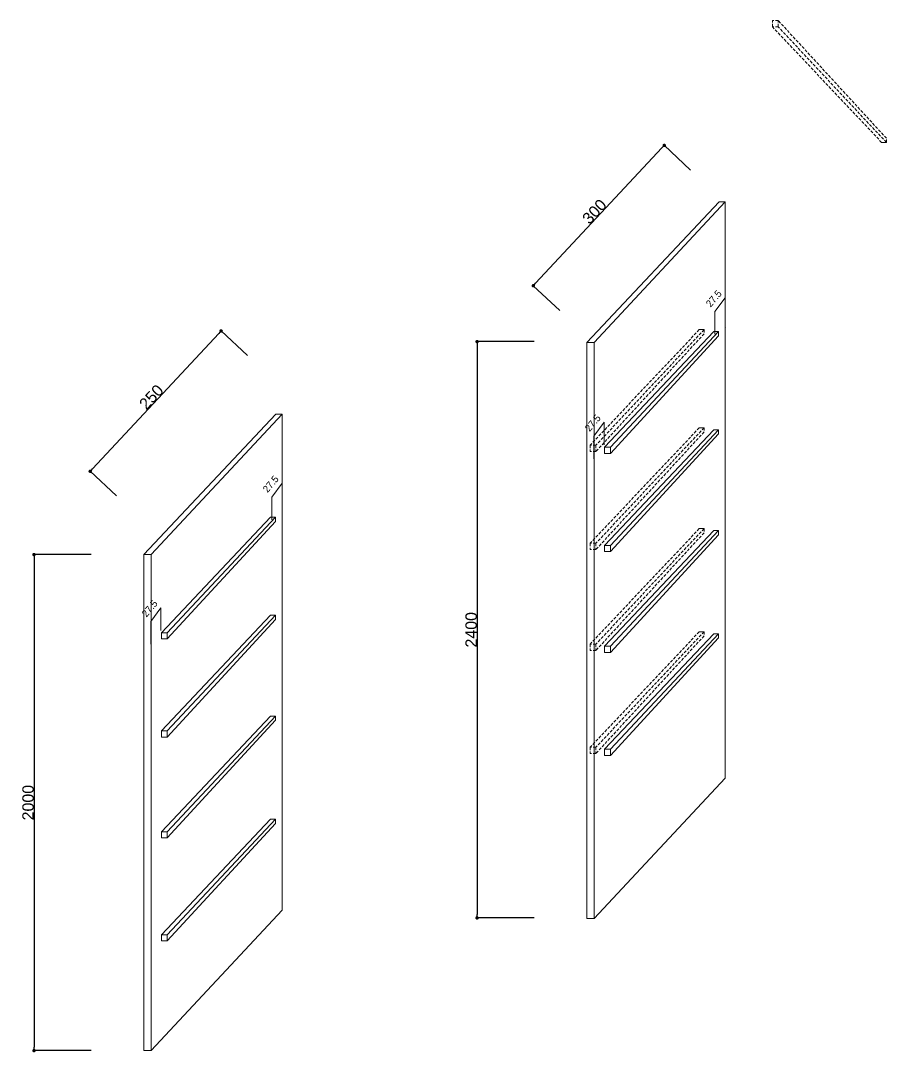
# Model space of a CAD drawing. Header units: millimetres. Extents: x 0 to 1313252738, y -131 to 560100888.
# Drawn here: x 1312998932 to 1313006525, y 560046885 to 560055930 of the extents above; entities that cross this region are included whole.
import ezdxf

# ---------------------------------------------------------------- set-up
doc = ezdxf.new("R2010")
doc.units = ezdxf.units.MM
doc.linetypes.add('DASHED', pattern=[19.05, 12.7, -6.35])
doc.layers.get('0').update_dxf_attribs({"lineweight": 0})
doc.layers.add('TOS_M1', color=7, linetype='Continuous', lineweight=9)
doc.layers.add('家具', color=7, linetype='Continuous', lineweight=0)
doc.styles.add('onnjuku', font='arial.ttf')
doc.dimstyles.new('onnjuku', dxfattribs={"dimtxt": 100, "dimasz": 30, "dimexe": 1.25, "dimexo": 0.625, "dimtad": 1, "dimdec": 0, "dimtxsty": 'onnjuku', "dimblk": 'DOT', "dimcen": 2.5, "dimadec": 0, "dimazin": 0, "dimtfac": 1, "dimtdec": 0, "dimtmove": 0, "dimatfit": 3, "dimfxl": 500, "dimfxlon": 1, "dimarcsym": 0})

# ---------------------------------------------------------------- blocks, each defined once
blk = doc.blocks.new('_Dot')
at = {"color": 0, "linetype": 'ByBlock', "lineweight": -2}
blk.add_line((-0.5, 0), (-1, 0), dxfattribs=at)
at = {"color": 0, "linetype": 'ByBlock', "const_width": 0.5}
blk.add_lwpolyline([(-0.25, 0, 1), (0.25, 0, 1)], format="xyb", close=True, dxfattribs=at)
blk = doc.blocks.new('*D369')
at = {"layer": 'Defpoints', "color": 0, "transparency": 16777216}
for p in [(1313004808.7, 560054619.7), (1313003428.1, 560053605.4), (1313003660.1, 560053389)]:
    blk.add_point(p, dxfattribs=at)
at = {"layer": 'TOS_M1', "color": 0, "lineweight": -2, "transparency": 16777216}
for p, q in [((1313004808.3, 560054620.1), (1313004575.8, 560054837.1)), ((1313004556.3, 560054814.3), (1313003448.6, 560053627.4)), ((1313003659.6, 560053389.4), (1313003427.2, 560053606.3))]:
    blk.add_line(p, q, dxfattribs=at)
at = {"layer": 'TOS_M1', "color": 0, "lineweight": -2, "transparency": 16777216, "xscale": 30, "yscale": 30, "zscale": 30}
for p, rotation in [((1313004576.8, 560054836.2), 46.97647723212892), ((1313003428.1, 560053605.4), 226.9764772321289)]:
    blk.add_blockref('_Dot', p, dxfattribs=dict(at, rotation=rotation))
at = {"layer": 'TOS_M1', "color": 0, "transparency": 16777216, "insert": (1313003964.6, 560054256.1), "char_height": 100, "width": 289.222, "attachment_point": 5, "rotation": 46.97648, "style": 'onnjuku'}
blk.add_mtext('300', dxfattribs=at)
blk = doc.blocks.new('*D370')
at = {"layer": 'Defpoints', "color": 0, "transparency": 16777216}
for p in [(1313003892.2, 560053115.7), (1313002935.4, 560048063.4), (1313003892.2, 560048063.4)]:
    blk.add_point(p, dxfattribs=at)
at = {"layer": 'TOS_M1', "color": 0, "lineweight": -2, "transparency": 16777216}
for p, q in [((1313003435.4, 560053115.7), (1313002934.2, 560053115.7)), ((1313002935.4, 560053085.7), (1313002935.4, 560048093.4)), ((1313003435.4, 560048063.4), (1313002934.2, 560048063.4))]:
    blk.add_line(p, q, dxfattribs=at)
at = {"layer": 'TOS_M1', "color": 0, "lineweight": -2, "transparency": 16777216, "xscale": 30, "yscale": 30, "zscale": 30}
for p, rotation in [((1313002935.4, 560053115.7), 90), ((1313002935.4, 560048063.4), 270)]:
    blk.add_blockref('_Dot', p, dxfattribs=dict(at, rotation=rotation))
at = {"layer": 'TOS_M1', "color": 0, "transparency": 16777216, "insert": (1313002883.7, 560050589.5), "char_height": 100, "attachment_point": 5, "rotation": 90, "style": 'onnjuku'}
blk.add_mtext('2400', dxfattribs=at)
blk = doc.blocks.new('*D374')
at = {"layer": 'Defpoints', "color": 0, "transparency": 16777216}
for p in [(1313000922.7, 560052993.6), (1312999542.1, 560051979.3), (1312999774.1, 560051762.9)]:
    blk.add_point(p, dxfattribs=at)
at = {"layer": 'TOS_M1', "color": 0, "lineweight": -2, "transparency": 16777216}
for p, q in [((1313000922.2, 560052994), (1313000689.8, 560053210.9)), ((1313000670.3, 560053188.2), (1312999562.6, 560052001.3)), ((1312999773.6, 560051763.3), (1312999541.2, 560051980.2))]:
    blk.add_line(p, q, dxfattribs=at)
at = {"layer": 'TOS_M1', "color": 0, "lineweight": -2, "transparency": 16777216, "xscale": 30, "yscale": 30, "zscale": 30}
for p, rotation in [((1313000690.7, 560053210.1), 46.97647723212892), ((1312999542.1, 560051979.3), 226.9764772321289)]:
    blk.add_blockref('_Dot', p, dxfattribs=dict(at, rotation=rotation))
at = {"layer": 'TOS_M1', "color": 0, "transparency": 16777216, "insert": (1313000078.6, 560052630), "char_height": 100, "width": 289.222, "attachment_point": 5, "rotation": 46.97648, "style": 'onnjuku'}
blk.add_mtext('250', dxfattribs=at)
blk = doc.blocks.new('*D375')
at = {"layer": 'Defpoints', "color": 0, "transparency": 16777216}
for p in [(1313000006.2, 560051248.6), (1312999049.4, 560046899.6), (1313000006.2, 560046899.6)]:
    blk.add_point(p, dxfattribs=at)
at = {"layer": 'TOS_M1', "color": 0, "lineweight": -2, "transparency": 16777216}
for p, q in [((1312999549.4, 560051248.6), (1312999048.2, 560051248.6)), ((1312999049.4, 560051218.6), (1312999049.4, 560046929.6)), ((1312999549.4, 560046899.6), (1312999048.2, 560046899.6))]:
    blk.add_line(p, q, dxfattribs=at)
at = {"layer": 'TOS_M1', "color": 0, "lineweight": -2, "transparency": 16777216, "xscale": 30, "yscale": 30, "zscale": 30}
for p, rotation in [((1312999049.4, 560051248.6), 90), ((1312999049.4, 560046899.6), 270)]:
    blk.add_blockref('_Dot', p, dxfattribs=dict(at, rotation=rotation))
at = {"layer": 'TOS_M1', "color": 0, "transparency": 16777216, "insert": (1312998997.7, 560049074.1), "char_height": 100, "attachment_point": 5, "rotation": 90, "style": 'onnjuku'}
blk.add_mtext('2000', dxfattribs=at)

msp = doc.modelspace()

# ---------------------------------------------------------------- linework, layer by layer
at = {"layer": '家具', "linetype": 'DASHED', "ltscale": 2}
for p, q in [((1313005525.906, 560055875.631), (1313005525.906, 560055930.12)), ((1313005576.759, 560055930.12), (1313005525.906, 560055930.12)), ((1313005576.759, 560055875.631), (1313005576.759, 560055930.12)), ((1313006524.838, 560054899.222), (1313005576.759, 560055930.12)), ((1313006483.433, 560054862.198), (1313005525.906, 560055875.631)), ((1313005576.759, 560055875.631), (1313005525.906, 560055875.631)), ((1313006524.838, 560054862.198), (1313005576.759, 560055875.631)), ((1313006522.579, 560054862.198), (1313006483.433, 560054862.198)), ((1313006483.433, 560054862.198), (1313006524.838, 560054862.198)), ((1313006524.838, 560054862.198), (1313006522.579, 560054862.198)), ((1313006524.838, 560054862.198), (1313006522.579, 560054862.198)), ((1313006524.838, 560054862.198), (1313006524.838, 560054899.222)), ((1313004884.051, 560053220.944), (1313003926.524, 560052207.512)), ((1313004925.456, 560053220.944), (1313003977.377, 560052207.512)), ((1313004923.196, 560053220.944), (1313004884.051, 560053220.944)), ((1313004884.051, 560053220.944), (1313004925.456, 560053220.944)), ((1313004925.456, 560053220.944), (1313004923.196, 560053220.944)), ((1313004925.456, 560053220.944), (1313004923.196, 560053220.944)), ((1313004925.456, 560053220.944), (1313004925.456, 560053183.921)), ((1313004925.456, 560053183.921), (1313003977.377, 560052153.023)), ((1313004884.051, 560052360.903), (1313003926.524, 560051347.47)), ((1313004925.456, 560052360.903), (1313003977.377, 560051347.47)), ((1313004925.456, 560052323.88), (1313003977.377, 560051292.982)), ((1313004923.196, 560052360.903), (1313004884.051, 560052360.903)), ((1313004884.051, 560052360.903), (1313004925.456, 560052360.903)), ((1313004925.456, 560052360.903), (1313004923.196, 560052360.903)), ((1313004925.456, 560052360.903), (1313004923.196, 560052360.903)), ((1313004925.456, 560052360.903), (1313004925.456, 560052323.88)), ((1313003977.377, 560052207.512), (1313003926.524, 560052207.512)), ((1313003926.524, 560052207.512), (1313003926.524, 560052153.023)), ((1313003977.377, 560052207.512), (1313003977.377, 560052153.023)), ((1313003977.377, 560052153.023), (1313003926.524, 560052153.023)), ((1313004884.051, 560051476.803), (1313003926.524, 560050463.371)), ((1313004925.456, 560051476.803), (1313003977.377, 560050463.371)), ((1313004925.456, 560051439.78), (1313003977.377, 560050408.882)), ((1313004923.196, 560051476.803), (1313004884.051, 560051476.803)), ((1313004884.051, 560051476.803), (1313004925.456, 560051476.803)), ((1313004925.456, 560051476.803), (1313004923.196, 560051476.803)), ((1313004925.456, 560051476.803), (1313004923.196, 560051476.803)), ((1313004925.456, 560051476.803), (1313004925.456, 560051439.78)), ((1313003977.377, 560051347.47), (1313003926.524, 560051347.47)), ((1313003926.524, 560051347.47), (1313003926.524, 560051292.982)), ((1313003977.377, 560051347.47), (1313003977.377, 560051292.982)), ((1313003977.377, 560051292.982), (1313003926.524, 560051292.982)), ((1313004884.051, 560050572.831), (1313003926.524, 560049559.398)), ((1313004925.456, 560050572.831), (1313003977.377, 560049559.398)), ((1313004925.456, 560050535.807), (1313003977.377, 560049504.909)), ((1313004923.196, 560050572.831), (1313004884.051, 560050572.831)), ((1313004884.051, 560050572.831), (1313004925.456, 560050572.831)), ((1313004925.456, 560050572.831), (1313004923.196, 560050572.831)), ((1313004925.456, 560050572.831), (1313004923.196, 560050572.831)), ((1313004925.456, 560050572.831), (1313004925.456, 560050535.807)), ((1313003977.377, 560050463.371), (1313003926.524, 560050463.371)), ((1313003926.524, 560050463.371), (1313003926.524, 560050408.882)), ((1313003977.377, 560050408.882), (1313003926.524, 560050408.882)), ((1313003977.377, 560050463.371), (1313003977.377, 560050408.882)), ((1313003977.377, 560049559.398), (1313003926.524, 560049559.398)), ((1313003926.524, 560049559.398), (1313003926.524, 560049504.909)), ((1313003977.377, 560049504.909), (1313003926.524, 560049504.909)), ((1313003977.377, 560049559.398), (1313003977.377, 560049504.909))]:
    msp.add_line(p, q, dxfattribs=at)
at = {"layer": '家具'}
for p, q in [((1313005057.621, 560054340.325), (1313003898.264, 560053109.57)), ((1313005110.805, 560054340.325), (1313003962.162, 560053109.57)), ((1313005057.621, 560054340.325), (1313005110.805, 560054340.325)), ((1313005110.805, 560054340.325), (1313005110.805, 560049289.737)), ((1313005110.805, 560053500.056), (1313005021.042, 560053379.78)), ((1313005110.805, 560053301.002), (1313005110.805, 560053500.056)), ((1313005021.042, 560053180.727), (1313005021.042, 560053379.78)), ((1313005110.805, 560053301.002), (1313005110.805, 560053246.513)), ((1313005010.834, 560053203.229), (1313004053.307, 560052189.797)), ((1313005052.239, 560053203.229), (1313004104.16, 560052189.797)), ((1313005049.979, 560053203.229), (1313005010.834, 560053203.229)), ((1313005010.834, 560053203.229), (1313005052.239, 560053203.229)), ((1313005052.239, 560053203.229), (1313005049.979, 560053203.229)), ((1313005052.239, 560053203.229), (1313005049.979, 560053203.229)), ((1313005052.239, 560053203.229), (1313005052.239, 560053166.206)), ((1313005113.136, 560053246.513), (1313005110.805, 560053246.513)), ((1313005113.136, 560053246.513), (1313005110.805, 560053244.016)), ((1313003898.264, 560053109.57), (1313003898.264, 560048058.982)), ((1313003962.162, 560053109.57), (1313003898.264, 560053109.57)), ((1313003962.162, 560053109.57), (1313003962.162, 560048058.982)), ((1313005052.239, 560053166.206), (1313004104.16, 560052135.308)), ((1313001171.61, 560052479.375), (1313000012.252, 560051248.62)), ((1313001224.794, 560052479.375), (1313000076.151, 560051248.62)), ((1313001171.61, 560052479.375), (1313001224.794, 560052479.375)), ((1313001224.794, 560052479.375), (1313001224.794, 560048130.375)), ((1313004049.18, 560052408.738), (1313003959.417, 560052288.463)), ((1313004049.18, 560052209.685), (1313004049.18, 560052408.738)), ((1313005010.834, 560052343.188), (1313004053.307, 560051329.755)), ((1313005052.239, 560052343.188), (1313004104.16, 560051329.755)), ((1313005052.239, 560052306.164), (1313004104.16, 560051275.266)), ((1313005049.979, 560052343.188), (1313005010.834, 560052343.188)), ((1313005010.834, 560052343.188), (1313005052.239, 560052343.188)), ((1313005052.239, 560052343.188), (1313005049.979, 560052343.188)), ((1313005052.239, 560052343.188), (1313005049.979, 560052343.188)), ((1313005052.239, 560052343.188), (1313005052.239, 560052306.164)), ((1313003959.417, 560052089.41), (1313003959.417, 560052288.463)), ((1313004104.16, 560052189.797), (1313004053.307, 560052189.797)), ((1313004053.307, 560052189.797), (1313004053.307, 560052135.308)), ((1313004104.16, 560052135.308), (1313004053.307, 560052135.308)), ((1313004104.16, 560052189.797), (1313004104.16, 560052135.308)), ((1313001224.794, 560051873.942), (1313001135.031, 560051753.667)), ((1313001224.794, 560051674.888), (1313001224.794, 560051873.942)), ((1313001135.031, 560051554.613), (1313001135.031, 560051753.667)), ((1313001224.794, 560051674.888), (1313001224.794, 560051620.4)), ((1313001124.823, 560051577.115), (1313000167.296, 560050563.683)), ((1313001166.228, 560051577.115), (1313000218.149, 560050563.683)), ((1313001163.968, 560051577.115), (1313001124.823, 560051577.115)), ((1313001124.823, 560051577.115), (1313001166.228, 560051577.115)), ((1313001166.228, 560051577.115), (1313001163.968, 560051577.115)), ((1313001166.228, 560051577.115), (1313001163.968, 560051577.115)), ((1313001166.228, 560051577.115), (1313001166.228, 560051540.092)), ((1313001227.125, 560051620.4), (1313001224.794, 560051620.4)), ((1313001227.125, 560051620.4), (1313001224.794, 560051617.902)), ((1313001166.228, 560051540.092), (1313000218.149, 560050509.194)), ((1313005010.834, 560051459.088), (1313004053.307, 560050445.655)), ((1313005052.239, 560051459.088), (1313004104.16, 560050445.655)), ((1313005052.239, 560051422.065), (1313004104.16, 560050391.167)), ((1313005049.979, 560051459.088), (1313005010.834, 560051459.088)), ((1313005010.834, 560051459.088), (1313005052.239, 560051459.088)), ((1313005052.239, 560051459.088), (1313005049.979, 560051459.088)), ((1313005052.239, 560051459.088), (1313005049.979, 560051459.088)), ((1313005052.239, 560051459.088), (1313005052.239, 560051422.065)), ((1313004104.16, 560051329.755), (1313004053.307, 560051329.755)), ((1313004053.307, 560051329.755), (1313004053.307, 560051275.266)), ((1313004104.16, 560051329.755), (1313004104.16, 560051275.266)), ((1313000012.252, 560051248.62), (1313000012.252, 560046899.62)), ((1313000012.252, 560051248.62), (1313000076.151, 560051248.62)), ((1313000076.151, 560051248.62), (1313000076.151, 560046899.62)), ((1313004104.16, 560051275.266), (1313004053.307, 560051275.266)), ((1313000163.168, 560050782.625), (1313000073.406, 560050662.35)), ((1313000163.168, 560050583.571), (1313000163.168, 560050782.625)), ((1313001124.823, 560050717.074), (1313000167.296, 560049703.641)), ((1313001166.228, 560050717.074), (1313000218.149, 560049703.641)), ((1313001166.228, 560050680.051), (1313000218.149, 560049649.153)), ((1313001163.968, 560050717.074), (1313001124.823, 560050717.074)), ((1313001124.823, 560050717.074), (1313001166.228, 560050717.074)), ((1313001166.228, 560050717.074), (1313001163.968, 560050717.074)), ((1313001166.228, 560050717.074), (1313001163.968, 560050717.074)), ((1313001166.228, 560050717.074), (1313001166.228, 560050680.051)), ((1313000073.406, 560050463.296), (1313000073.406, 560050662.35)), ((1313000218.149, 560050563.683), (1313000167.296, 560050563.683)), ((1313000167.296, 560050563.683), (1313000167.296, 560050509.194)), ((1313000218.149, 560050509.194), (1313000167.296, 560050509.194)), ((1313000218.149, 560050563.683), (1313000218.149, 560050509.194)), ((1313005010.834, 560050555.115), (1313004053.307, 560049541.683)), ((1313005052.239, 560050555.115), (1313004104.16, 560049541.683)), ((1313005052.239, 560050518.092), (1313004104.16, 560049487.194)), ((1313005049.979, 560050555.115), (1313005010.834, 560050555.115)), ((1313005010.834, 560050555.115), (1313005052.239, 560050555.115)), ((1313005052.239, 560050555.115), (1313005049.979, 560050555.115)), ((1313005052.239, 560050555.115), (1313005049.979, 560050555.115)), ((1313005052.239, 560050555.115), (1313005052.239, 560050518.092)), ((1313004104.16, 560050445.655), (1313004053.307, 560050445.655)), ((1313004053.307, 560050445.655), (1313004053.307, 560050391.167)), ((1313004104.16, 560050445.655), (1313004104.16, 560050391.167)), ((1313004104.16, 560050391.167), (1313004053.307, 560050391.167)), ((1313001124.823, 560049832.974), (1313000167.296, 560048819.542)), ((1313001166.228, 560049832.974), (1313000218.149, 560048819.542)), ((1313001166.228, 560049795.951), (1313000218.149, 560048765.053)), ((1313001163.968, 560049832.974), (1313001124.823, 560049832.974)), ((1313001124.823, 560049832.974), (1313001166.228, 560049832.974)), ((1313001166.228, 560049832.974), (1313001163.968, 560049832.974)), ((1313001166.228, 560049832.974), (1313001163.968, 560049832.974)), ((1313001166.228, 560049832.974), (1313001166.228, 560049795.951)), ((1313000218.149, 560049703.641), (1313000167.296, 560049703.641)), ((1313000167.296, 560049703.641), (1313000167.296, 560049649.153)), ((1313000218.149, 560049703.641), (1313000218.149, 560049649.153)), ((1313000218.149, 560049649.153), (1313000167.296, 560049649.153)), ((1313004104.16, 560049541.683), (1313004053.307, 560049541.683)), ((1313004053.307, 560049541.683), (1313004053.307, 560049487.194)), ((1313004104.16, 560049541.683), (1313004104.16, 560049487.194)), ((1313004104.16, 560049487.194), (1313004053.307, 560049487.194)), ((1313005110.805, 560049289.737), (1313003962.162, 560048058.982)), ((1313001124.823, 560048929.002), (1313000167.296, 560047915.569)), ((1313001166.228, 560048929.002), (1313000218.149, 560047915.569)), ((1313001166.228, 560048891.978), (1313000218.149, 560047861.081)), ((1313001163.968, 560048929.002), (1313001124.823, 560048929.002)), ((1313001124.823, 560048929.002), (1313001166.228, 560048929.002)), ((1313001166.228, 560048929.002), (1313001163.968, 560048929.002)), ((1313001166.228, 560048929.002), (1313001163.968, 560048929.002)), ((1313001166.228, 560048929.002), (1313001166.228, 560048891.978)), ((1313000218.149, 560048819.542), (1313000167.296, 560048819.542)), ((1313000167.296, 560048819.542), (1313000167.296, 560048765.053)), ((1313000218.149, 560048819.542), (1313000218.149, 560048765.053)), ((1313000218.149, 560048765.053), (1313000167.296, 560048765.053)), ((1313001224.794, 560048130.375), (1313000076.151, 560046899.62)), ((1313003898.264, 560048058.982), (1313003962.162, 560048058.982)), ((1313000218.149, 560047915.569), (1313000167.296, 560047915.569)), ((1313000167.296, 560047915.569), (1313000167.296, 560047861.081)), ((1313000218.149, 560047915.569), (1313000218.149, 560047861.081)), ((1313000218.149, 560047861.081), (1313000167.296, 560047861.081)), ((1313000012.252, 560046899.62), (1313000076.151, 560046899.62))]:
    msp.add_line(p, q, dxfattribs=at)

# ---------------------------------------------------------------- texts
at = {"layer": '家具', "char_height": 62.3046, "attachment_point": 3, "rotation": 49.6937585, "style": 'onnjuku'}
for insert in [(1313005038.889, 560053574.388), (1313003977.264, 560052483.071), (1313001152.878, 560051948.274), (1313000091.253, 560050856.957)]:
    msp.add_mtext_dynamic_manual_height_columns('{\\fMS PGothic|b0|i0|c128|p50;27.5}', width=566.82075, gutter_width=311.523, heights=[0], dxfattribs=dict(at, insert=insert))

# ---------------------------------------------------------------- dimensions: what is measured, and where the dimension line sits
at = {"layer": 'TOS_M1'}
for p1, p2, distance, text, picture, middle in [((1313004808.716, 560054619.72), (1313003660.073, 560053388.965), -317.284, '300', '*D369', (1313003964.628, 560054256.111)), ((1313003892.205, 560053115.707), (1313003892.205, 560048063.365), -956.791, '2400', '*D370', (1313002883.732, 560050589.536)), ((1313000006.194, 560051248.62), (1313000006.194, 560046899.62), -956.791, '2000', '*D375', (1312998997.721, 560049074.12))]:
    dim = msp.add_aligned_dim(p1=p1, p2=p2, distance=distance, text=text, dimstyle='onnjuku', dxfattribs=at)
    dim.commit()
    dim.dimension.update_dxf_attribs({"geometry": picture, "text_midpoint": middle})
at = {"layer": 'TOS_M1', "color": 1}
dim = msp.add_aligned_dim(p1=(1313000922.705, 560052993.607), p2=(1312999774.062, 560051762.852), distance=-317.284, text='250', dimstyle='onnjuku', dxfattribs=at)
dim.commit()
dim.dimension.update_dxf_attribs({"geometry": '*D374', "text_midpoint": (1313000078.642, 560052629.975)})

doc.saveas('drawing.dxf')
